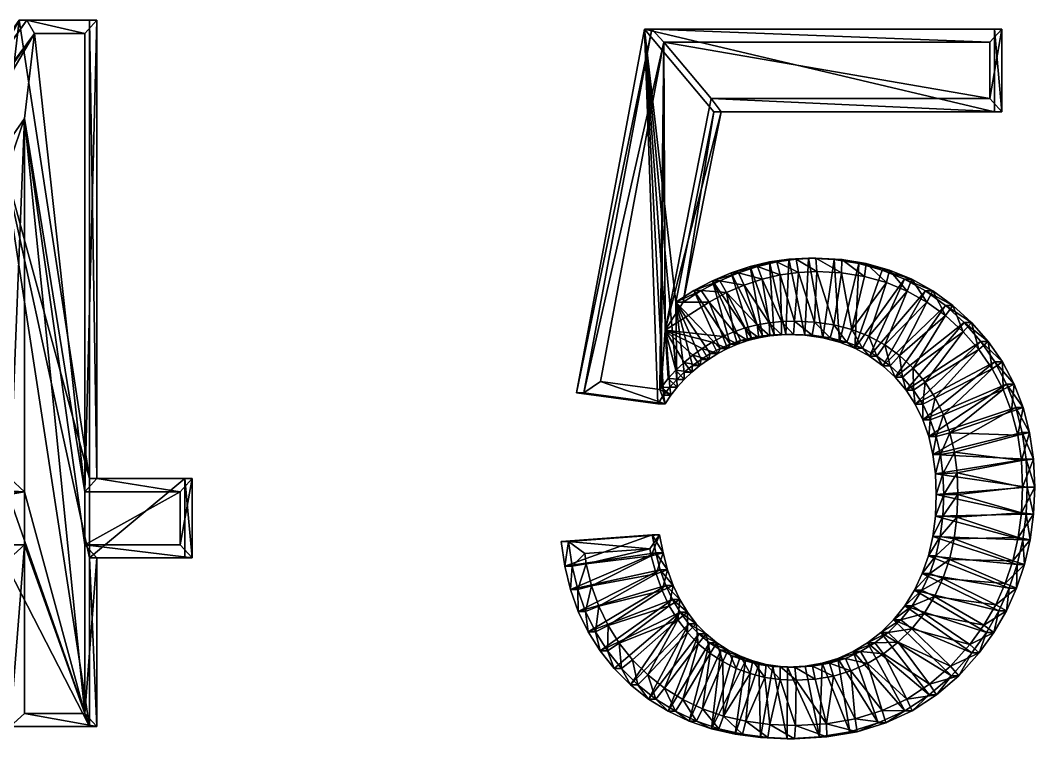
# Model space of a CAD drawing. Header units: metres. Extents: x -136 to 55, y -57 to 41.
# Drawn here: x -76.83 to -56.72, y -57.09 to -42.86 of the extents above; entities that cross this region are included whole.
import ezdxf

# ---------------------------------------------------------------- set-up
doc = ezdxf.new("R2010")
doc.units = ezdxf.units.M
doc.layers.get('0').update_dxf_attribs({"true_color": 0x57e057})

msp = doc.modelspace()

# ---------------------------------------------------------------- meshes
at = {"color": 74, "true_color": 0x58b11a}
mesh = msp.add_polyface(dxfattribs=at)
corners = [(-75.458, -56.854, -0.284), (-75.458, -53.513, -0.284), (-73.567, -53.513, -0.466), (-73.567, -51.941, -0.466), (-75.458, -51.941, -0.284), (-75.458, -42.858, -0.284), (-76.849, -42.858, -0.15), (-83.239, -51.941, 0.466), (-83.239, -53.513, 0.466), (-77.175, -53.513, -0.118), (-77.175, -56.854, -0.118), (-81.555, -51.941, 0.304), (-77.175, -45.639, -0.118), (-77.175, -51.941, -0.118), (-75.311, -56.854, 1.238), (-75.311, -53.513, 1.238), (-73.42, -53.513, 1.056), (-73.42, -51.941, 1.056), (-75.311, -51.941, 1.238), (-75.311, -42.858, 1.238), (-76.702, -42.858, 1.372), (-83.092, -51.941, 1.987), (-83.092, -53.513, 1.987), (-77.028, -53.513, 1.403), (-77.028, -56.854, 1.403), (-81.409, -51.941, 1.825), (-77.028, -45.639, 1.403), (-77.028, -51.941, 1.403), (-75.311, -56.854, 1.238), (-75.311, -53.513, 1.238), (-73.42, -53.513, 1.056), (-73.42, -51.941, 1.056), (-75.311, -51.941, 1.238), (-75.311, -42.858, 1.238), (-76.702, -42.858, 1.372), (-83.092, -51.941, 1.987), (-83.092, -53.513, 1.987), (-77.028, -53.513, 1.403), (-77.028, -56.854, 1.403), (-81.409, -51.941, 1.825), (-77.028, -45.639, 1.403), (-77.028, -51.941, 1.403), (-75.551, -56.592, 1.48), (-75.551, -53.251, 1.48), (-73.66, -53.251, 1.298), (-73.66, -52.203, 1.298), (-75.551, -52.203, 1.48), (-75.551, -43.12, 1.48), (-76.546, -43.12, 1.576), (-82.811, -52.024, 2.179), (-82.811, -53.251, 2.179), (-76.747, -53.251, 1.595), (-76.747, -56.592, 1.595), (-81.888, -52.203, 2.091), (-76.747, -44.806, 1.595), (-76.747, -52.203, 1.595)]
mesh.append_faces([[corners[k] for k in face] for face in [(45, 43, 44), (9, 0, 10), (4, 6, 5)]], dxfattribs={"vtx0": -1, "color": 74})
mesh.append_faces([[corners[k] for k in face] for face in [(8, 13, 9), (7, 11, 8), (6, 11, 7), (3, 1, 4)]], dxfattribs={"vtx0": -1, "vtx1": -1, "color": 74})
mesh.append_faces([[corners[k] for k in face] for face in [(51, 42, 55), (46, 48, 54), (46, 54, 43), (9, 13, 0), (4, 12, 6), (4, 1, 12)]], dxfattribs={"vtx0": -1, "vtx1": -1, "vtx2": -1, "color": 74})
mesh.append_faces([[corners[k] for k in face] for face in [(54, 42, 43), (42, 54, 55), (50, 55, 53), (48, 53, 54), (12, 1, 0), (0, 13, 12), (8, 11, 13), (6, 12, 11)]], dxfattribs={"vtx0": -1, "vtx2": -1, "color": 74})
mesh.append_faces([[corners[k] for k in face] for face in [(0, 1, 14), (1, 2, 15), (2, 3, 16), (3, 4, 17), (4, 5, 18), (5, 6, 19), (6, 7, 20), (7, 8, 21), (8, 9, 22), (9, 10, 23), (10, 0, 24), (11, 12, 25), (12, 13, 26), (13, 11, 27), (14, 15, 28), (15, 16, 29), (16, 17, 30), (17, 18, 31), (18, 19, 32), (19, 20, 33), (20, 21, 34), (21, 22, 35), (22, 23, 36), (23, 24, 37), (24, 14, 38), (25, 26, 39), (26, 27, 40), (27, 25, 41), (28, 29, 42), (29, 30, 43), (30, 31, 44), (31, 32, 45), (32, 33, 46), (33, 34, 47), (34, 35, 48), (35, 36, 49), (36, 37, 50), (37, 38, 51), (38, 28, 52), (39, 40, 53), (40, 41, 54), (41, 39, 55)]], dxfattribs={"vtx1": -1, "color": 74})
mesh.append_faces([[corners[k] for k in face] for face in [(50, 51, 55), (49, 50, 53), (48, 49, 53), (45, 46, 43)]], dxfattribs={"vtx1": -1, "vtx2": -1, "color": 74})
mesh.append_faces([[corners[k] for k in face] for face in [(1, 15, 14), (2, 16, 15), (3, 17, 16), (4, 18, 17), (5, 19, 18), (6, 20, 19), (7, 21, 20), (8, 22, 21), (9, 23, 22), (10, 24, 23), (0, 14, 24), (12, 26, 25), (13, 27, 26), (11, 25, 27), (15, 29, 28), (16, 30, 29), (17, 31, 30), (18, 32, 31), (19, 33, 32), (20, 34, 33), (21, 35, 34), (22, 36, 35), (23, 37, 36), (24, 38, 37), (14, 28, 38), (26, 40, 39), (27, 41, 40), (25, 39, 41), (29, 43, 42), (30, 44, 43), (31, 45, 44), (32, 46, 45), (33, 47, 46), (34, 48, 47), (35, 49, 48), (36, 50, 49), (37, 51, 50), (38, 52, 51), (28, 42, 52), (40, 54, 53), (41, 55, 54), (39, 53, 55), (51, 52, 42), (46, 47, 48), (3, 2, 1)]], dxfattribs={"vtx2": -1, "color": 74})
mesh = msp.add_polyface(dxfattribs=at)
corners = [(-61.598, -47.592, 0.01), (-61.984, -47.645, 0.048), (-61.452, -47.592, 1.532), (-61.838, -47.645, 1.569), (-62.366, -47.734, 0.084), (-62.219, -47.734, 1.606), (-62.742, -47.859, 0.121), (-62.595, -47.859, 1.642), (-63.113, -48.019, 0.156), (-62.967, -48.019, 1.678), (-63.479, -48.215, 0.192), (-63.333, -48.215, 1.713), (-63.84, -48.446, 0.226), (-63.087, -44.67, 0.154), (-63.694, -48.446, 1.748), (-62.941, -44.67, 1.675), (-64.457, -43.032, 0.286), (-64.31, -43.032, 1.807), (-57.377, -43.032, 1.139), (-65.804, -50.238, 0.415), (-65.658, -50.238, 1.937), (-61.452, -47.592, 1.532), (-61.838, -47.645, 1.569), (-62.219, -47.734, 1.606), (-62.595, -47.859, 1.642), (-62.967, -48.019, 1.678), (-63.333, -48.215, 1.713), (-63.694, -48.446, 1.748), (-62.941, -44.67, 1.675), (-64.31, -43.032, 1.807), (-57.377, -43.032, 1.139), (-65.658, -50.238, 1.937), (-61.407, -47.853, 1.747), (-61.77, -47.903, 1.782), (-62.128, -47.987, 1.816), (-62.482, -48.104, 1.85), (-62.833, -48.255, 1.884), (-64.049, -48.997, 2.001), (-63.134, -44.408, 1.913), (-64.073, -43.294, 2.004), (-57.617, -43.294, 1.382), (-65.33, -50.015, 2.125), (-64.154, -50.175, 2.011), (-64.125, -50.132, 2.009), (-57.617, -44.408, 1.382), (-64.196, -50.456, 0.261), (-64.081, -50.287, 0.25), (-63.955, -50.126, 0.237), (-63.818, -49.975, 0.224), (-57.523, -44.67, -0.382), (-61.655, -49.081, 0.016)]
mesh.append_faces([[corners[k] for k in face] for face in [(16, 45, 19)]], dxfattribs={"vtx0": -1, "color": 74})
mesh.append_faces([[corners[k] for k in face] for face in [(13, 16, 49)]], dxfattribs={"vtx0": -1, "vtx1": -1, "color": 74})
mesh.append_faces([[corners[k] for k in face] for face in [(37, 39, 43), (16, 12, 48)]], dxfattribs={"vtx0": -1, "vtx1": -1, "vtx2": -1, "color": 74})
mesh.append_faces([[corners[k] for k in face] for face in [(39, 42, 43), (16, 46, 45), (16, 47, 46), (16, 48, 47), (50, 1, 0), (16, 13, 12)]], dxfattribs={"vtx0": -1, "vtx2": -1, "color": 74})
mesh.append_faces([[corners[k] for k in face] for face in [(0, 1, 2), (1, 4, 3), (4, 6, 5), (6, 8, 7), (8, 10, 9), (12, 13, 14), (16, 19, 17), (2, 3, 21), (3, 5, 22), (5, 7, 23), (7, 9, 24), (9, 11, 25), (14, 15, 27), (17, 20, 29), (21, 22, 32), (22, 23, 33), (23, 24, 34), (24, 25, 35), (27, 28, 37), (29, 31, 39)]], dxfattribs={"vtx1": -1, "color": 74})
mesh.append_faces([[corners[k] for k in face] for face in [(38, 44, 39), (37, 38, 39)]], dxfattribs={"vtx1": -1, "vtx2": -1, "color": 74})
mesh.append_faces([[corners[k] for k in face] for face in [(1, 3, 2), (4, 5, 3), (6, 7, 5), (8, 9, 7), (10, 11, 9), (13, 15, 14), (16, 17, 18), (19, 20, 17), (3, 22, 21), (5, 23, 22), (7, 24, 23), (9, 25, 24), (11, 26, 25), (15, 28, 27), (17, 29, 30), (20, 31, 29), (22, 33, 32), (23, 34, 33), (24, 35, 34), (25, 36, 35), (28, 38, 37), (29, 39, 40), (31, 41, 39), (39, 41, 42)]], dxfattribs={"vtx2": -1, "color": 74})
mesh = msp.add_polyface(dxfattribs=at)
corners = [(-58.89, -48.222, -0.25), (-59.307, -47.989, -0.21), (-58.743, -48.222, 1.271), (-59.16, -47.989, 1.311), (-59.747, -47.807, -0.168), (-59.6, -47.807, 1.354), (-60.21, -47.678, -0.123), (-60.064, -47.678, 1.398), (-60.697, -47.6, -0.076), (-60.55, -47.6, 1.445), (-61.207, -47.574, -0.027), (-61.06, -47.574, 1.494), (-61.598, -47.592, 0.01), (-61.452, -47.592, 1.532), (-63.087, -44.67, 0.154), (-57.523, -44.67, -0.382), (-62.941, -44.67, 1.675), (-57.377, -44.67, 1.139), (-57.523, -43.032, -0.382), (-57.377, -43.032, 1.139), (-64.457, -43.032, 0.286), (-58.743, -48.222, 1.271), (-59.16, -47.989, 1.311), (-59.6, -47.807, 1.354), (-60.064, -47.678, 1.398), (-60.55, -47.6, 1.445), (-61.06, -47.574, 1.494), (-61.452, -47.592, 1.532), (-62.941, -44.67, 1.675), (-57.377, -44.67, 1.139), (-57.377, -43.032, 1.139), (-64.31, -43.032, 1.807), (-59.253, -48.225, 1.539), (-59.664, -48.056, 1.579), (-60.098, -47.934, 1.621), (-60.556, -47.861, 1.665), (-61.04, -47.836, 1.712), (-61.407, -47.853, 1.747), (-63.134, -44.408, 1.913), (-57.617, -44.408, 1.382), (-57.617, -43.294, 1.382), (-64.31, -43.032, 1.807), (-64.073, -43.294, 2.004), (-60.708, -48.893, 1.68), (-61.088, -48.837, 1.716), (-60.596, -49.237, -0.086), (-60.927, -49.15, -0.054), (-61.28, -49.098, -0.02)]
mesh.append_faces([[corners[k] for k in face] for face in [(15, 20, 18)]], dxfattribs={"vtx0": -1, "color": 74})
mesh.append_faces([[corners[k] for k in face] for face in [(43, 35, 36), (44, 36, 37), (45, 8, 6), (46, 10, 8), (47, 12, 10)]], dxfattribs={"vtx0": -1, "vtx2": -1, "color": 74})
mesh.append_faces([[corners[k] for k in face] for face in [(0, 1, 2), (1, 4, 3), (4, 6, 5), (6, 8, 7), (8, 10, 9), (10, 12, 11), (14, 15, 16), (15, 18, 17), (18, 20, 19), (2, 3, 21), (3, 5, 22), (5, 7, 23), (7, 9, 24), (9, 11, 25), (11, 13, 26), (16, 17, 28), (17, 19, 29), (19, 31, 30), (22, 23, 32), (23, 24, 33), (24, 25, 34), (25, 26, 35), (26, 27, 36), (28, 29, 38), (29, 30, 39), (30, 41, 40)]], dxfattribs={"vtx1": -1, "color": 74})
mesh.append_faces([[corners[k] for k in face] for face in [(1, 3, 2), (4, 5, 3), (6, 7, 5), (8, 9, 7), (10, 11, 9), (12, 13, 11), (15, 17, 16), (18, 19, 17), (3, 22, 21), (5, 23, 22), (7, 24, 23), (9, 25, 24), (11, 26, 25), (13, 27, 26), (17, 29, 28), (19, 30, 29), (23, 33, 32), (24, 34, 33), (25, 35, 34), (26, 36, 35), (27, 37, 36), (29, 39, 38), (30, 40, 39), (39, 40, 42)]], dxfattribs={"vtx2": -1, "color": 74})
mesh = msp.add_polyface(dxfattribs=at)
corners = [(-63.479, -48.215, 0.192), (-63.84, -48.446, 0.226), (-63.333, -48.215, 1.713), (-63.694, -48.446, 1.748), (-62.341, -49.151, 0.082), (-62.119, -49.112, 0.061), (-62.194, -49.151, 1.603), (-61.973, -49.112, 1.582), (-61.891, -49.089, 0.039), (-61.744, -49.089, 1.56), (-61.655, -49.081, 0.016), (-61.508, -49.081, 1.537), (-63.333, -48.215, 1.713), (-63.694, -48.446, 1.748), (-62.194, -49.151, 1.603), (-61.973, -49.112, 1.582), (-61.744, -49.089, 1.56), (-61.508, -49.081, 1.537), (-62.967, -48.019, 1.678), (-62.833, -48.255, 1.884), (-63.18, -48.441, 1.918), (-64.049, -48.997, 2.001), (-62.616, -49.276, 1.644), (-62.688, -49.031, 1.87), (-62.906, -49.125, 1.891), (-62.409, -49.206, 1.624), (-62.462, -48.954, 1.848), (-62.228, -48.895, 1.826), (-61.988, -48.852, 1.803), (-61.741, -48.827, 1.779), (-61.485, -48.819, 1.754), (-61.407, -47.853, 1.747), (-61.77, -47.903, 1.782), (-62.128, -47.987, 1.816), (-62.482, -48.104, 1.85), (-63.116, -49.236, 1.912), (-61.984, -47.645, 0.048), (-62.366, -47.734, 0.084), (-62.742, -47.859, 0.121), (-63.113, -48.019, 0.156), (-62.555, -49.206, 0.103), (-62.762, -49.276, 0.123), (-62.962, -49.362, 0.142), (-63.154, -49.463, 0.16)]
mesh.append_faces([[corners[k] for k in face] for face in [(8, 36, 10), (5, 37, 8), (4, 38, 5), (40, 39, 4), (41, 39, 40), (42, 0, 41), (43, 1, 42)]], dxfattribs={"vtx0": -1, "vtx1": -1, "color": 74})
mesh.append_faces([[corners[k] for k in face] for face in [(30, 31, 32), (29, 32, 33), (28, 33, 34), (27, 34, 19), (23, 19, 20), (24, 20, 21), (8, 37, 36), (5, 38, 37), (4, 39, 38), (41, 0, 39), (42, 1, 0)]], dxfattribs={"vtx0": -1, "vtx2": -1, "color": 74})
mesh.append_faces([[corners[k] for k in face] for face in [(0, 1, 2), (4, 5, 6), (5, 8, 7), (8, 10, 9), (2, 3, 12), (6, 7, 14), (7, 9, 15), (9, 11, 16), (18, 12, 19), (12, 13, 20), (25, 14, 26), (14, 15, 27), (15, 16, 28), (16, 17, 29)]], dxfattribs={"vtx1": -1, "color": 74})
mesh.append_faces([[corners[k] for k in face] for face in [(29, 30, 32), (28, 29, 33), (27, 28, 34), (26, 27, 19), (23, 26, 19), (24, 23, 20), (35, 24, 21)]], dxfattribs={"vtx1": -1, "vtx2": -1, "color": 74})
mesh.append_faces([[corners[k] for k in face] for face in [(1, 3, 2), (5, 7, 6), (8, 9, 7), (10, 11, 9), (3, 13, 12), (7, 15, 14), (9, 16, 15), (11, 17, 16), (12, 20, 19), (13, 21, 20), (22, 23, 24), (25, 26, 23), (14, 27, 26), (15, 28, 27), (16, 29, 28), (17, 30, 29)]], dxfattribs={"vtx2": -1, "color": 74})
mesh = msp.add_polyface(dxfattribs=at)
corners = [(-57.793, -49.222, -0.356), (-58.126, -48.844, -0.324), (-57.647, -49.222, 1.165), (-57.98, -48.844, 1.198), (-58.496, -48.507, -0.288), (-58.35, -48.507, 1.233), (-58.89, -48.222, -0.25), (-58.743, -48.222, 1.271), (-61.655, -49.081, 0.016), (-61.28, -49.098, -0.02), (-61.508, -49.081, 1.537), (-61.134, -49.098, 1.501), (-60.927, -49.15, -0.054), (-60.781, -49.15, 1.467), (-57.647, -49.222, 1.165), (-57.98, -48.844, 1.198), (-58.35, -48.507, 1.233), (-58.743, -48.222, 1.271), (-61.508, -49.081, 1.537), (-61.134, -49.098, 1.501), (-60.781, -49.15, 1.467), (-57.831, -49.384, 1.403), (-58.145, -49.029, 1.433), (-58.493, -48.711, 1.466), (-58.863, -48.444, 1.502), (-59.16, -47.989, 1.311), (-59.253, -48.225, 1.539), (-61.485, -48.819, 1.754), (-61.088, -48.837, 1.716), (-60.708, -48.893, 1.68), (-60.45, -49.237, 1.435), (-60.348, -48.987, 1.645), (-59.402, -49.502, 1.554), (-59.694, -49.292, 1.582), (-60.01, -49.12, 1.612), (-59.664, -48.056, 1.579), (-60.098, -47.934, 1.621), (-60.556, -47.861, 1.665), (-61.04, -47.836, 1.712), (-61.407, -47.853, 1.747), (-59.49, -49.931, -0.193), (-59.734, -49.706, -0.169), (-60, -49.515, -0.143), (-59.307, -47.989, -0.21), (-60.287, -49.358, -0.116), (-59.747, -47.807, -0.168), (-60.21, -47.678, -0.123), (-60.596, -49.237, -0.086), (-60.697, -47.6, -0.076), (-61.207, -47.574, -0.027), (-61.598, -47.592, 0.01)]
mesh.append_faces([[corners[k] for k in face] for face in [(42, 6, 41), (44, 43, 42), (47, 46, 44), (12, 48, 47), (9, 49, 12), (8, 50, 9)]], dxfattribs={"vtx0": -1, "vtx1": -1, "color": 74})
mesh.append_faces([[corners[k] for k in face] for face in [(32, 23, 24), (33, 24, 26), (34, 26, 35), (31, 35, 36), (31, 36, 37), (40, 4, 1), (41, 6, 4), (42, 43, 6), (44, 45, 43), (44, 46, 45)]], dxfattribs={"vtx0": -1, "vtx2": -1, "color": 74})
mesh.append_faces([[corners[k] for k in face] for face in [(0, 1, 2), (1, 4, 3), (4, 6, 5), (8, 9, 10), (9, 12, 11), (2, 3, 14), (3, 5, 15), (5, 7, 16), (10, 11, 18), (11, 13, 19), (14, 15, 21), (15, 16, 22), (16, 17, 23), (17, 25, 24), (18, 19, 27), (19, 20, 28), (20, 30, 29)]], dxfattribs={"vtx1": -1, "color": 74})
mesh.append_faces([[corners[k] for k in face] for face in [(33, 32, 24), (34, 33, 26), (31, 34, 35), (29, 31, 37), (28, 29, 38), (27, 28, 39)]], dxfattribs={"vtx1": -1, "vtx2": -1, "color": 74})
mesh.append_faces([[corners[k] for k in face] for face in [(1, 3, 2), (4, 5, 3), (6, 7, 5), (9, 11, 10), (12, 13, 11), (3, 15, 14), (5, 16, 15), (7, 17, 16), (11, 19, 18), (13, 20, 19), (15, 22, 21), (16, 23, 22), (17, 24, 23), (25, 26, 24), (19, 28, 27), (20, 29, 28), (30, 31, 29)]], dxfattribs={"vtx2": -1, "color": 74})
mesh = msp.add_polyface(dxfattribs=at)
corners = [(-65.804, -50.238, 0.415), (-64.196, -50.456, 0.261), (-65.658, -50.238, 1.937), (-64.049, -50.456, 1.782), (-64.081, -50.287, 0.25), (-63.935, -50.287, 1.771), (-63.955, -50.126, 0.237), (-63.809, -50.126, 1.759), (-63.818, -49.975, 0.224), (-63.672, -49.975, 1.746), (-63.669, -49.833, 0.21), (-63.523, -49.833, 1.731), (-63.509, -49.701, 0.194), (-63.363, -49.701, 1.716), (-63.337, -49.577, 0.178), (-63.191, -49.577, 1.699), (-63.154, -49.463, 0.16), (-65.658, -50.238, 1.937), (-64.049, -50.456, 1.782), (-63.935, -50.287, 1.771), (-63.809, -50.126, 1.759), (-63.672, -49.975, 1.746), (-63.523, -49.833, 1.731), (-63.363, -49.701, 1.716), (-63.191, -49.577, 1.699), (-65.33, -50.015, 2.125), (-64.154, -50.175, 2.011), (-64.125, -50.132, 2.009), (-63.987, -49.957, 1.995), (-63.837, -49.791, 1.981), (-63.675, -49.637, 1.965), (-63.5, -49.493, 1.949), (-63.315, -49.359, 1.931), (-63.008, -49.463, 1.682), (-63.116, -49.236, 1.912), (-64.049, -48.997, 2.001), (-63.84, -48.446, 0.226)]
mesh.append_faces([[corners[k] for k in face] for face in [(28, 35, 27), (14, 36, 16), (12, 36, 14), (10, 36, 12), (8, 36, 10)]], dxfattribs={"vtx0": -1, "vtx1": -1, "color": 74})
mesh.append_faces([[corners[k] for k in face] for face in [(0, 1, 2), (1, 4, 3), (4, 6, 5), (6, 8, 7), (8, 10, 9), (10, 12, 11), (12, 14, 13), (14, 16, 15), (2, 3, 17), (3, 5, 18), (5, 7, 19), (7, 9, 20), (9, 11, 21), (11, 13, 22), (13, 15, 23), (17, 18, 25), (18, 19, 26), (19, 20, 27), (20, 21, 28), (21, 22, 29), (22, 23, 30), (23, 24, 31), (24, 33, 32)]], dxfattribs={"vtx1": -1, "color": 74})
mesh.append_faces([[corners[k] for k in face] for face in [(32, 34, 35), (31, 32, 35), (30, 31, 35), (29, 30, 35), (28, 29, 35)]], dxfattribs={"vtx1": -1, "vtx2": -1, "color": 74})
mesh.append_faces([[corners[k] for k in face] for face in [(1, 3, 2), (4, 5, 3), (6, 7, 5), (8, 9, 7), (10, 11, 9), (12, 13, 11), (14, 15, 13), (3, 18, 17), (5, 19, 18), (7, 20, 19), (9, 21, 20), (11, 22, 21), (13, 23, 22), (15, 24, 23), (18, 26, 25), (19, 27, 26), (20, 28, 27), (21, 29, 28), (22, 30, 29), (23, 31, 30), (24, 32, 31), (33, 34, 32)]], dxfattribs={"vtx2": -1, "color": 74})
mesh = msp.add_polyface(dxfattribs=at)
corners = [(-63.154, -49.463, 0.16), (-63.008, -49.463, 1.682), (-63.191, -49.577, 1.699), (-62.962, -49.362, 0.142), (-62.815, -49.362, 1.663), (-62.762, -49.276, 0.123), (-62.616, -49.276, 1.644), (-62.555, -49.206, 0.103), (-62.409, -49.206, 1.624), (-62.341, -49.151, 0.082), (-62.194, -49.151, 1.603), (-60.927, -49.15, -0.054), (-60.596, -49.237, -0.086), (-60.781, -49.15, 1.467), (-60.45, -49.237, 1.435), (-60.287, -49.358, -0.116), (-60.141, -49.358, 1.406), (-60, -49.515, -0.143), (-59.853, -49.515, 1.378), (-59.734, -49.706, -0.169), (-59.588, -49.706, 1.352), (-59.49, -49.931, -0.193), (-59.344, -49.931, 1.329), (-59.274, -50.187, -0.213), (-59.128, -50.187, 1.308), (-63.191, -49.577, 1.699), (-63.008, -49.463, 1.682), (-62.815, -49.362, 1.663), (-62.616, -49.276, 1.644), (-62.409, -49.206, 1.624), (-62.194, -49.151, 1.603), (-60.781, -49.15, 1.467), (-60.45, -49.237, 1.435), (-60.141, -49.358, 1.406), (-59.853, -49.515, 1.378), (-59.588, -49.706, 1.352), (-59.344, -49.931, 1.329), (-63.116, -49.236, 1.912), (-62.906, -49.125, 1.891), (-62.688, -49.031, 1.87), (-60.348, -48.987, 1.645), (-60.01, -49.12, 1.612), (-59.694, -49.292, 1.582), (-59.402, -49.502, 1.554), (-59.135, -49.749, 1.528), (-59.128, -50.187, 1.308), (-58.496, -48.507, -0.288)]
mesh.append_faces([[corners[k] for k in face] for face in [(19, 46, 21)]], dxfattribs={"vtx0": -1, "vtx1": -1, "color": 74})
mesh.append_faces([[corners[k] for k in face] for face in [(0, 3, 1), (3, 5, 4), (5, 7, 6), (7, 9, 8), (11, 12, 13), (12, 15, 14), (15, 17, 16), (17, 19, 18), (19, 21, 20), (21, 23, 22), (2, 1, 25), (1, 4, 26), (4, 6, 27), (6, 8, 28), (8, 10, 29), (13, 14, 31), (14, 16, 32), (16, 18, 33), (18, 20, 34), (20, 22, 35), (22, 24, 36), (26, 27, 37), (27, 28, 38), (28, 29, 39), (32, 33, 40), (33, 34, 41), (34, 35, 42), (35, 36, 43), (36, 45, 44)]], dxfattribs={"vtx1": -1, "color": 74})
mesh.append_faces([[corners[k] for k in face] for face in [(0, 1, 2), (3, 4, 1), (5, 6, 4), (7, 8, 6), (9, 10, 8), (12, 14, 13), (15, 16, 14), (17, 18, 16), (19, 20, 18), (21, 22, 20), (23, 24, 22), (1, 26, 25), (4, 27, 26), (6, 28, 27), (8, 29, 28), (10, 30, 29), (14, 32, 31), (16, 33, 32), (18, 34, 33), (20, 35, 34), (22, 36, 35), (27, 38, 37), (33, 41, 40), (34, 42, 41), (35, 43, 42), (36, 44, 43)]], dxfattribs={"vtx2": -1, "color": 74})
mesh = msp.add_polyface(dxfattribs=at)
corners = [(-56.974, -51.029, -0.435), (-57.102, -50.533, -0.423), (-56.827, -51.029, 1.087), (-56.955, -50.533, 1.099), (-57.281, -50.066, -0.405), (-57.135, -50.066, 1.116), (-57.512, -49.629, -0.383), (-57.365, -49.629, 1.138), (-57.793, -49.222, -0.356), (-57.647, -49.222, 1.165), (-59.274, -50.187, -0.213), (-59.091, -50.468, -0.231), (-59.128, -50.187, 1.308), (-58.945, -50.468, 1.29), (-58.941, -50.774, -0.245), (-58.795, -50.774, 1.276), (-56.827, -51.029, 1.087), (-56.955, -50.533, 1.099), (-57.135, -50.066, 1.116), (-57.365, -49.629, 1.138), (-57.647, -49.222, 1.165), (-59.128, -50.187, 1.308), (-59.344, -49.931, 1.329), (-58.945, -50.468, 1.29), (-58.795, -50.774, 1.276), (-57.183, -50.613, 1.34), (-57.062, -51.081, 1.329), (-57.351, -50.175, 1.356), (-57.567, -49.766, 1.377), (-57.831, -49.384, 1.403), (-58.897, -50.03, 1.505), (-59.135, -49.749, 1.528), (-58.697, -50.338, 1.486), (-58.533, -50.673, 1.47), (-58.678, -51.106, 1.265), (-58.407, -51.033, 1.458), (-58.145, -49.029, 1.433), (-58.493, -48.711, 1.466), (-59.402, -49.502, 1.554), (-58.825, -51.106, -0.257), (-58.126, -48.844, -0.324), (-59.49, -49.931, -0.193)]
mesh.append_faces([[corners[k] for k in face] for face in [(14, 4, 39), (11, 6, 14), (10, 8, 11), (41, 40, 10)]], dxfattribs={"vtx0": -1, "vtx1": -1, "color": 74})
mesh.append_faces([[corners[k] for k in face] for face in [(35, 25, 27), (33, 27, 28), (32, 28, 29), (30, 29, 36), (31, 36, 37), (39, 4, 1), (14, 6, 4), (11, 8, 6), (10, 40, 8)]], dxfattribs={"vtx0": -1, "vtx2": -1, "color": 74})
mesh.append_faces([[corners[k] for k in face] for face in [(0, 1, 2), (1, 4, 3), (4, 6, 5), (6, 8, 7), (10, 11, 12), (11, 14, 13), (2, 3, 16), (3, 5, 17), (5, 7, 18), (7, 9, 19), (12, 13, 21), (13, 15, 23), (17, 18, 25), (18, 19, 27), (19, 20, 28), (21, 23, 30), (23, 24, 32), (24, 34, 33)]], dxfattribs={"vtx1": -1, "color": 74})
mesh.append_faces([[corners[k] for k in face] for face in [(33, 35, 27), (32, 33, 28), (30, 32, 29), (31, 30, 36), (38, 31, 37)]], dxfattribs={"vtx1": -1, "vtx2": -1, "color": 74})
mesh.append_faces([[corners[k] for k in face] for face in [(1, 3, 2), (4, 5, 3), (6, 7, 5), (8, 9, 7), (11, 13, 12), (14, 15, 13), (3, 17, 16), (5, 18, 17), (7, 19, 18), (9, 20, 19), (12, 21, 22), (13, 23, 21), (15, 24, 23), (17, 25, 26), (18, 27, 25), (19, 28, 27), (20, 29, 28), (21, 30, 31), (23, 32, 30), (24, 33, 32)]], dxfattribs={"vtx2": -1, "color": 74})
mesh = msp.add_polyface(dxfattribs=at)
corners = [(-56.871, -52.11, -0.445), (-56.725, -52.11, 1.077), (-56.747, -52.642, 1.079), (-56.897, -51.554, -0.442), (-56.75, -51.554, 1.079), (-56.974, -51.029, -0.435), (-56.827, -51.029, 1.087), (-58.941, -50.774, -0.245), (-58.825, -51.106, -0.257), (-58.795, -50.774, 1.276), (-58.678, -51.106, 1.265), (-58.742, -51.463, -0.265), (-58.595, -51.463, 1.257), (-58.692, -51.846, -0.269), (-58.545, -51.846, 1.252), (-58.675, -52.254, -0.271), (-58.529, -52.254, 1.25), (-58.692, -52.684, -0.269), (-56.725, -52.11, 1.077), (-56.747, -52.642, 1.079), (-56.75, -51.554, 1.079), (-56.827, -51.029, 1.087), (-58.795, -50.774, 1.276), (-58.678, -51.106, 1.265), (-58.595, -51.463, 1.257), (-58.545, -51.846, 1.252), (-58.529, -52.254, 1.25), (-58.546, -52.684, 1.252), (-56.965, -52.11, 1.319), (-56.986, -52.619, 1.321), (-56.989, -51.58, 1.322), (-57.062, -51.081, 1.329), (-56.955, -50.533, 1.099), (-58.407, -51.033, 1.458), (-58.533, -50.673, 1.47), (-58.317, -51.416, 1.449), (-58.264, -51.823, 1.444), (-58.247, -52.254, 1.443), (-58.546, -52.684, 1.252), (-57.183, -50.613, 1.34), (-56.894, -52.642, -0.443), (-57.102, -50.533, -0.423)]
mesh.append_faces([[corners[k] for k in face] for face in [(13, 0, 15), (11, 3, 13), (8, 41, 11)]], dxfattribs={"vtx0": -1, "vtx1": -1, "color": 74})
mesh.append_faces([[corners[k] for k in face] for face in [(37, 29, 28), (36, 28, 30), (35, 30, 31), (33, 31, 39), (15, 0, 40), (13, 3, 0), (11, 5, 3), (11, 41, 5)]], dxfattribs={"vtx0": -1, "vtx2": -1, "color": 74})
mesh.append_faces([[corners[k] for k in face] for face in [(0, 3, 1), (3, 5, 4), (7, 8, 9), (8, 11, 10), (11, 13, 12), (13, 15, 14), (15, 17, 16), (1, 4, 18), (4, 6, 20), (9, 10, 22), (10, 12, 23), (12, 14, 24), (14, 16, 25), (16, 27, 26), (18, 20, 28), (20, 21, 30), (21, 32, 31), (23, 24, 33), (24, 25, 35), (25, 26, 36), (26, 38, 37)]], dxfattribs={"vtx1": -1, "color": 74})
mesh.append_faces([[corners[k] for k in face] for face in [(36, 37, 28), (35, 36, 30), (33, 35, 31)]], dxfattribs={"vtx1": -1, "vtx2": -1, "color": 74})
mesh.append_faces([[corners[k] for k in face] for face in [(0, 1, 2), (3, 4, 1), (5, 6, 4), (8, 10, 9), (11, 12, 10), (13, 14, 12), (15, 16, 14), (1, 18, 19), (4, 20, 18), (6, 21, 20), (10, 23, 22), (12, 24, 23), (14, 25, 24), (16, 26, 25), (18, 28, 29), (20, 30, 28), (21, 31, 30), (23, 33, 34), (24, 35, 33), (25, 36, 35), (26, 37, 36)]], dxfattribs={"vtx2": -1, "color": 74})
mesh = msp.add_polyface(dxfattribs=at)
corners = [(-57.074, -53.644, -0.425), (-56.927, -53.644, 1.096), (-57.085, -54.113, 1.111), (-56.961, -53.154, -0.436), (-56.815, -53.154, 1.085), (-56.894, -52.642, -0.443), (-56.747, -52.642, 1.079), (-56.871, -52.11, -0.445), (-58.692, -52.684, -0.269), (-58.546, -52.684, 1.252), (-58.529, -52.254, 1.25), (-58.744, -53.088, -0.264), (-58.598, -53.088, 1.257), (-58.831, -53.468, -0.256), (-58.684, -53.468, 1.265), (-58.952, -53.823, -0.244), (-58.805, -53.823, 1.277), (-59.108, -54.153, -0.229), (-56.927, -53.644, 1.096), (-57.085, -54.113, 1.111), (-56.815, -53.154, 1.085), (-56.747, -52.642, 1.079), (-56.725, -52.11, 1.077), (-58.546, -52.684, 1.252), (-58.529, -52.254, 1.25), (-58.598, -53.088, 1.257), (-58.684, -53.468, 1.265), (-58.805, -53.823, 1.277), (-58.961, -54.153, 1.292), (-57.307, -54.017, 1.352), (-57.158, -53.572, 1.338), (-57.051, -53.107, 1.327), (-56.986, -52.619, 1.321), (-56.725, -52.11, 1.077), (-58.265, -52.706, 1.444), (-58.247, -52.254, 1.443), (-58.32, -53.135, 1.45), (-58.412, -53.54, 1.459), (-58.543, -53.922, 1.471), (-57.231, -54.113, -0.41), (-58.675, -52.254, -0.271)]
mesh.append_faces([[corners[k] for k in face] for face in [(13, 39, 15), (11, 0, 13), (8, 3, 11), (40, 5, 8)]], dxfattribs={"vtx0": -1, "vtx1": -1, "color": 74})
mesh.append_faces([[corners[k] for k in face] for face in [(37, 29, 30), (36, 30, 31), (34, 31, 32), (13, 0, 39), (11, 3, 0), (8, 5, 3)]], dxfattribs={"vtx0": -1, "vtx2": -1, "color": 74})
mesh.append_faces([[corners[k] for k in face] for face in [(0, 3, 1), (3, 5, 4), (5, 7, 6), (8, 11, 9), (11, 13, 12), (13, 15, 14), (15, 17, 16), (1, 4, 18), (4, 6, 20), (6, 22, 21), (9, 12, 23), (12, 14, 25), (14, 16, 26), (16, 28, 27), (19, 18, 29), (18, 20, 30), (20, 21, 31), (21, 33, 32), (23, 25, 34), (25, 26, 36), (26, 27, 37)]], dxfattribs={"vtx1": -1, "color": 74})
mesh.append_faces([[corners[k] for k in face] for face in [(37, 38, 29), (36, 37, 30), (34, 36, 31), (35, 34, 32)]], dxfattribs={"vtx1": -1, "vtx2": -1, "color": 74})
mesh.append_faces([[corners[k] for k in face] for face in [(0, 1, 2), (3, 4, 1), (5, 6, 4), (8, 9, 10), (11, 12, 9), (13, 14, 12), (15, 16, 14), (1, 18, 19), (4, 20, 18), (6, 21, 20), (9, 23, 24), (12, 25, 23), (14, 26, 25), (16, 27, 26), (18, 30, 29), (20, 31, 30), (21, 32, 31), (23, 34, 35), (25, 36, 34), (26, 37, 36), (27, 38, 37)]], dxfattribs={"vtx2": -1, "color": 74})
mesh = msp.add_polyface(dxfattribs=at)
corners = [(-66.039, -53.677, 0.438), (-65.926, -54.139, 0.427), (-65.892, -53.677, 1.959), (-65.78, -54.139, 1.949), (-65.772, -54.573, 0.412), (-63.906, -54.335, 0.233), (-64.037, -54.055, 0.245), (-63.759, -54.335, 1.754), (-63.891, -54.055, 1.767), (-64.148, -53.748, 0.256), (-64.001, -53.748, 1.777), (-64.237, -53.414, 0.264), (-64.09, -53.414, 1.786), (-64.304, -53.055, 0.271), (-64.158, -53.055, 1.792), (-66.108, -53.186, 0.445), (-65.962, -53.186, 1.966), (-65.892, -53.677, 1.959), (-65.78, -54.139, 1.949), (-65.626, -54.573, 1.934), (-63.891, -54.055, 1.767), (-64.001, -53.748, 1.777), (-64.09, -53.414, 1.786), (-64.158, -53.055, 1.792), (-65.962, -53.186, 1.966), (-65.615, -53.627, 2.152), (-65.509, -54.064, 2.142), (-65.626, -54.573, 1.934), (-65.364, -54.471, 2.128), (-63.759, -54.335, 1.754), (-63.968, -54.459, 1.994), (-64.111, -54.155, 2.007), (-64.229, -53.826, 2.019), (-64.324, -53.473, 2.028), (-64.35, -53.333, 2.03), (-65.643, -53.427, 2.155)]
mesh.append_faces([[corners[k] for k in face] for face in [(13, 0, 15)]], dxfattribs={"vtx0": -1, "color": 74})
mesh.append_faces([[corners[k] for k in face] for face in [(11, 0, 13), (9, 1, 11), (6, 4, 9)]], dxfattribs={"vtx0": -1, "vtx1": -1, "color": 74})
mesh.append_faces([[corners[k] for k in face] for face in [(33, 25, 26), (32, 26, 28), (11, 1, 0), (9, 4, 1)]], dxfattribs={"vtx0": -1, "vtx2": -1, "color": 74})
mesh.append_faces([[corners[k] for k in face] for face in [(0, 1, 2), (1, 4, 3), (5, 6, 7), (6, 9, 8), (9, 11, 10), (11, 13, 12), (13, 15, 14), (15, 0, 16), (2, 3, 17), (3, 19, 18), (8, 10, 20), (10, 12, 21), (12, 14, 22), (14, 16, 23), (16, 2, 24), (17, 18, 25), (18, 27, 26), (29, 20, 30), (20, 21, 31), (21, 22, 32), (22, 23, 33), (23, 24, 34), (24, 17, 35)]], dxfattribs={"vtx1": -1, "color": 74})
mesh.append_faces([[corners[k] for k in face] for face in [(33, 34, 25), (32, 33, 26), (31, 32, 28)]], dxfattribs={"vtx1": -1, "vtx2": -1, "color": 74})
mesh.append_faces([[corners[k] for k in face] for face in [(1, 3, 2), (6, 8, 7), (9, 10, 8), (11, 12, 10), (13, 14, 12), (15, 16, 14), (0, 2, 16), (3, 18, 17), (10, 21, 20), (12, 22, 21), (14, 23, 22), (16, 24, 23), (2, 17, 24), (18, 26, 25), (27, 28, 26), (20, 31, 30), (21, 32, 31), (22, 33, 32), (23, 34, 33), (24, 35, 34), (17, 25, 35), (34, 35, 25)]], dxfattribs={"vtx2": -1, "color": 74})
mesh = msp.add_polyface(dxfattribs=at)
corners = [(-58.819, -56.227, -0.257), (-58.673, -56.227, 1.264), (-59.155, -56.539, 1.311), (-58.376, -55.846, -0.3), (-58.23, -55.846, 1.222), (-57.974, -55.395, -0.339), (-57.827, -55.395, 1.183), (-57.681, -54.988, -0.367), (-57.535, -54.988, 1.155), (-57.434, -54.561, -0.391), (-57.287, -54.561, 1.131), (-57.231, -54.113, -0.41), (-57.085, -54.113, 1.111), (-57.074, -53.644, -0.425), (-59.108, -54.153, -0.229), (-58.961, -54.153, 1.292), (-58.805, -53.823, 1.277), (-58.673, -56.227, 1.264), (-59.155, -56.539, 1.311), (-58.23, -55.846, 1.222), (-57.827, -55.395, 1.183), (-57.535, -54.988, 1.155), (-57.287, -54.561, 1.131), (-57.085, -54.113, 1.111), (-56.927, -53.644, 1.096), (-58.961, -54.153, 1.292), (-58.805, -53.823, 1.277), (-58.808, -56.016, 1.497), (-59.26, -56.309, 1.54), (-58.392, -55.658, 1.457), (-58.009, -55.23, 1.42), (-57.733, -54.845, 1.393), (-57.498, -54.441, 1.371), (-57.307, -54.017, 1.352), (-58.543, -53.922, 1.471), (-58.711, -54.279, 1.487), (-59.151, -54.458, 1.31), (-58.918, -54.611, 1.507), (-59.433, -55.184, 1.557), (-59.162, -54.915, 1.531), (-59.523, -54.738, -0.189), (-59.298, -54.458, -0.211), (-58.952, -53.823, -0.244)]
mesh.append_faces([[corners[k] for k in face] for face in [(41, 5, 40), (14, 7, 41), (42, 9, 14)]], dxfattribs={"vtx0": -1, "vtx1": -1, "color": 74})
mesh.append_faces([[corners[k] for k in face] for face in [(38, 27, 29), (39, 29, 30), (37, 30, 31), (35, 31, 32), (34, 32, 33), (40, 5, 3), (41, 7, 5), (14, 9, 7), (42, 11, 9)]], dxfattribs={"vtx0": -1, "vtx2": -1, "color": 74})
mesh.append_faces([[corners[k] for k in face] for face in [(0, 3, 1), (3, 5, 4), (5, 7, 6), (7, 9, 8), (9, 11, 10), (11, 13, 12), (1, 4, 17), (4, 6, 19), (6, 8, 20), (8, 10, 21), (10, 12, 22), (12, 24, 23), (17, 19, 27), (19, 20, 29), (20, 21, 30), (21, 22, 31), (22, 23, 32), (26, 25, 34), (25, 36, 35)]], dxfattribs={"vtx1": -1, "color": 74})
mesh.append_faces([[corners[k] for k in face] for face in [(37, 39, 30), (35, 37, 31), (34, 35, 32)]], dxfattribs={"vtx1": -1, "vtx2": -1, "color": 74})
mesh.append_faces([[corners[k] for k in face] for face in [(0, 1, 2), (3, 4, 1), (5, 6, 4), (7, 8, 6), (9, 10, 8), (11, 12, 10), (14, 15, 16), (1, 17, 18), (4, 19, 17), (6, 20, 19), (8, 21, 20), (10, 22, 21), (12, 23, 22), (15, 25, 26), (17, 27, 28), (19, 29, 27), (20, 30, 29), (21, 31, 30), (22, 32, 31), (23, 33, 32), (25, 35, 34), (36, 37, 35)]], dxfattribs={"vtx2": -1, "color": 74})
mesh = msp.add_polyface(dxfattribs=at)
corners = [(-65.772, -54.573, 0.412), (-65.626, -54.573, 1.934), (-65.78, -54.139, 1.949), (-65.576, -54.978, 0.393), (-65.43, -54.978, 1.915), (-65.338, -55.355, 0.371), (-65.191, -55.355, 1.892), (-65.058, -55.704, 0.344), (-64.911, -55.704, 1.865), (-64.735, -56.024, 0.312), (-64.589, -56.024, 1.834), (-64.377, -56.308, 0.278), (-64.231, -56.308, 1.799), (-63.991, -56.548, 0.241), (-63.845, -56.548, 1.762), (-65.626, -54.573, 1.934), (-65.78, -54.139, 1.949), (-65.43, -54.978, 1.915), (-65.191, -55.355, 1.892), (-64.911, -55.704, 1.865), (-64.589, -56.024, 1.834), (-64.231, -56.308, 1.799), (-63.845, -56.548, 1.762), (-65.364, -54.471, 2.128), (-65.181, -54.851, 2.11), (-64.958, -55.202, 2.089), (-64.696, -55.528, 2.064), (-64.395, -55.827, 2.035), (-64.06, -56.093, 2.002), (-63.699, -56.318, 1.968), (-64.111, -54.155, 2.007), (-63.968, -54.459, 1.994), (-63.801, -54.737, 1.977), (-63.608, -54.989, 1.959), (-64.037, -54.055, 0.245), (-63.906, -54.335, 0.233), (-63.753, -54.589, 0.218), (-63.578, -54.816, 0.201), (-63.383, -55.018, 0.182)]
mesh.append_faces([[corners[k] for k in face] for face in [(35, 3, 34), (36, 5, 35), (37, 9, 36)]], dxfattribs={"vtx0": -1, "vtx1": -1, "color": 74})
mesh.append_faces([[corners[k] for k in face] for face in [(30, 23, 24), (31, 24, 25), (32, 25, 26), (32, 26, 27), (33, 27, 28), (34, 3, 0), (35, 5, 3), (36, 7, 5), (36, 9, 7), (37, 11, 9), (38, 13, 11)]], dxfattribs={"vtx0": -1, "vtx2": -1, "color": 74})
mesh.append_faces([[corners[k] for k in face] for face in [(0, 3, 1), (3, 5, 4), (5, 7, 6), (7, 9, 8), (9, 11, 10), (11, 13, 12), (1, 4, 15), (4, 6, 17), (6, 8, 18), (8, 10, 19), (10, 12, 20), (12, 14, 21), (15, 17, 23), (17, 18, 24), (18, 19, 25), (19, 20, 26), (20, 21, 27), (21, 22, 28)]], dxfattribs={"vtx1": -1, "color": 74})
mesh.append_faces([[corners[k] for k in face] for face in [(31, 30, 24), (32, 31, 25), (33, 32, 27)]], dxfattribs={"vtx1": -1, "vtx2": -1, "color": 74})
mesh.append_faces([[corners[k] for k in face] for face in [(0, 1, 2), (3, 4, 1), (5, 6, 4), (7, 8, 6), (9, 10, 8), (11, 12, 10), (13, 14, 12), (1, 15, 16), (4, 17, 15), (6, 18, 17), (8, 19, 18), (10, 20, 19), (12, 21, 20), (14, 22, 21), (17, 24, 23), (18, 25, 24), (19, 26, 25), (20, 27, 26), (21, 28, 27), (22, 29, 28)]], dxfattribs={"vtx2": -1, "color": 74})
mesh = msp.add_polyface(dxfattribs=at)
corners = [(-61.913, -55.662, 0.041), (-62.19, -55.621, 0.067), (-61.767, -55.662, 1.562), (-62.044, -55.621, 1.589), (-62.455, -55.554, 0.093), (-62.308, -55.554, 1.614), (-62.706, -55.46, 0.117), (-62.559, -55.46, 1.639), (-62.944, -55.34, 0.14), (-62.798, -55.34, 1.661), (-63.17, -55.192, 0.162), (-63.024, -55.192, 1.683), (-63.383, -55.018, 0.182), (-63.236, -55.018, 1.704), (-63.578, -54.816, 0.201), (-63.432, -54.816, 1.723), (-63.753, -54.589, 0.218), (-63.606, -54.589, 1.739), (-63.906, -54.335, 0.233), (-63.759, -54.335, 1.754), (-61.767, -55.662, 1.562), (-62.044, -55.621, 1.589), (-62.308, -55.554, 1.614), (-62.559, -55.46, 1.639), (-62.798, -55.34, 1.661), (-63.024, -55.192, 1.683), (-63.236, -55.018, 1.704), (-63.432, -54.816, 1.723), (-63.606, -54.589, 1.739), (-63.759, -54.335, 1.754), (-63.891, -54.055, 1.767), (-63.891, -54.055, 1.767), (-62.365, -55.805, 1.839), (-62.643, -55.701, 1.866), (-62.907, -55.567, 1.891), (-63.157, -55.404, 1.915), (-63.392, -55.211, 1.938), (-63.608, -54.989, 1.959), (-63.801, -54.737, 1.977), (-63.968, -54.459, 1.994), (-64.06, -56.093, 2.002), (-63.699, -56.318, 1.968), (-64.377, -56.308, 0.278), (-63.991, -56.548, 0.241)]
mesh.append_faces([[corners[k] for k in face] for face in [(12, 42, 14), (10, 43, 12)]], dxfattribs={"vtx0": -1, "vtx1": -1, "color": 74})
mesh.append_faces([[corners[k] for k in face] for face in [(0, 1, 2), (1, 4, 3), (4, 6, 5), (6, 8, 7), (8, 10, 9), (10, 12, 11), (12, 14, 13), (14, 16, 15), (16, 18, 17), (2, 3, 20), (3, 5, 21), (5, 7, 22), (7, 9, 23), (9, 11, 24), (11, 13, 25), (13, 15, 26), (15, 17, 27), (17, 19, 28), (19, 30, 29), (22, 23, 32), (23, 24, 33), (24, 25, 34), (25, 26, 35), (26, 27, 36), (27, 28, 37), (28, 29, 38)]], dxfattribs={"vtx1": -1, "color": 74})
mesh.append_faces([[corners[k] for k in face] for face in [(36, 37, 40), (35, 36, 41)]], dxfattribs={"vtx1": -1, "vtx2": -1, "color": 74})
mesh.append_faces([[corners[k] for k in face] for face in [(1, 3, 2), (4, 5, 3), (6, 7, 5), (8, 9, 7), (10, 11, 9), (12, 13, 11), (14, 15, 13), (16, 17, 15), (18, 19, 17), (3, 21, 20), (5, 22, 21), (7, 23, 22), (9, 24, 23), (11, 25, 24), (13, 26, 25), (15, 27, 26), (17, 28, 27), (19, 29, 28), (30, 31, 29), (23, 33, 32), (24, 34, 33), (25, 35, 34), (26, 36, 35), (27, 37, 36), (28, 38, 37), (29, 39, 38)]], dxfattribs={"vtx2": -1, "color": 74})
mesh = msp.add_polyface(dxfattribs=at)
corners = [(-59.108, -54.153, -0.229), (-59.298, -54.458, -0.211), (-58.961, -54.153, 1.292), (-59.151, -54.458, 1.31), (-59.523, -54.738, -0.189), (-59.376, -54.738, 1.332), (-59.773, -54.987, -0.165), (-59.627, -54.987, 1.356), (-60.04, -55.197, -0.14), (-59.894, -55.197, 1.382), (-60.324, -55.369, -0.112), (-60.177, -55.369, 1.409), (-60.624, -55.503, -0.083), (-60.477, -55.503, 1.438), (-60.94, -55.599, -0.053), (-60.794, -55.599, 1.469), (-61.273, -55.656, -0.021), (-61.127, -55.656, 1.501), (-61.623, -55.675, 0.013), (-61.476, -55.675, 1.534), (-58.961, -54.153, 1.292), (-59.151, -54.458, 1.31), (-59.376, -54.738, 1.332), (-59.627, -54.987, 1.356), (-59.894, -55.197, 1.382), (-60.177, -55.369, 1.409), (-60.477, -55.503, 1.438), (-60.794, -55.599, 1.469), (-61.127, -55.656, 1.501), (-61.476, -55.675, 1.534), (-61.767, -55.662, 1.562), (-61.767, -55.662, 1.562), (-58.918, -54.611, 1.507), (-59.162, -54.915, 1.531), (-59.433, -55.184, 1.557), (-59.724, -55.413, 1.585), (-60.036, -55.602, 1.615), (-60.366, -55.749, 1.647), (-60.713, -55.854, 1.68), (-58.808, -56.016, 1.497), (-58.392, -55.658, 1.457), (-59.302, -56.539, -0.211), (-58.819, -56.227, -0.257), (-58.376, -55.846, -0.3)]
mesh.append_faces([[corners[k] for k in face] for face in [(8, 41, 10), (6, 42, 8), (4, 43, 6)]], dxfattribs={"vtx0": -1, "vtx1": -1, "color": 74})
mesh.append_faces([[corners[k] for k in face] for face in [(6, 43, 42)]], dxfattribs={"vtx0": -1, "vtx2": -1, "color": 74})
mesh.append_faces([[corners[k] for k in face] for face in [(0, 1, 2), (1, 4, 3), (4, 6, 5), (6, 8, 7), (8, 10, 9), (10, 12, 11), (12, 14, 13), (14, 16, 15), (16, 18, 17), (2, 3, 20), (3, 5, 21), (5, 7, 22), (7, 9, 23), (9, 11, 24), (11, 13, 25), (13, 15, 26), (15, 17, 27), (17, 19, 28), (19, 30, 29), (21, 22, 32), (22, 23, 33), (23, 24, 34), (24, 25, 35), (25, 26, 36), (26, 27, 37), (27, 28, 38)]], dxfattribs={"vtx1": -1, "color": 74})
mesh.append_faces([[corners[k] for k in face] for face in [(34, 35, 39), (33, 34, 40)]], dxfattribs={"vtx1": -1, "vtx2": -1, "color": 74})
mesh.append_faces([[corners[k] for k in face] for face in [(1, 3, 2), (4, 5, 3), (6, 7, 5), (8, 9, 7), (10, 11, 9), (12, 13, 11), (14, 15, 13), (16, 17, 15), (18, 19, 17), (3, 21, 20), (5, 22, 21), (7, 23, 22), (9, 24, 23), (11, 25, 24), (13, 26, 25), (15, 27, 26), (17, 28, 27), (19, 29, 28), (30, 31, 29), (22, 33, 32), (23, 34, 33), (24, 35, 34), (25, 36, 35), (26, 37, 36)]], dxfattribs={"vtx2": -1, "color": 74})
mesh = msp.add_polyface(dxfattribs=at)
corners = [(-63.991, -56.548, 0.241), (-63.576, -56.745, 0.201), (-63.845, -56.548, 1.762), (-63.43, -56.745, 1.722), (-63.133, -56.898, 0.158), (-62.987, -56.898, 1.68), (-62.661, -57.007, 0.113), (-62.515, -57.007, 1.634), (-62.161, -57.072, 0.065), (-62.015, -57.072, 1.586), (-61.632, -57.094, 0.014), (-61.486, -57.094, 1.535), (-61.623, -55.675, 0.013), (-61.913, -55.662, 0.041), (-61.476, -55.675, 1.534), (-61.767, -55.662, 1.562), (-63.845, -56.548, 1.762), (-63.43, -56.745, 1.722), (-62.987, -56.898, 1.68), (-62.515, -57.007, 1.634), (-62.015, -57.072, 1.586), (-63.699, -56.318, 1.968), (-63.311, -56.502, 1.93), (-62.894, -56.645, 1.89), (-62.448, -56.749, 1.847), (-61.972, -56.811, 1.801), (-61.486, -57.094, 1.535), (-61.767, -55.662, 1.562), (-62.044, -55.621, 1.589), (-61.77, -55.923, 1.782), (-62.074, -55.879, 1.811), (-62.308, -55.554, 1.614), (-62.365, -55.805, 1.839), (-63.392, -55.211, 1.938), (-64.06, -56.093, 2.002), (-63.157, -55.404, 1.915), (-62.907, -55.567, 1.891), (-62.643, -55.701, 1.866), (-61.467, -56.832, 1.753), (-63.17, -55.192, 0.162), (-62.944, -55.34, 0.14), (-62.706, -55.46, 0.117), (-62.455, -55.554, 0.093), (-62.19, -55.621, 0.067)]
mesh.append_faces([[corners[k] for k in face] for face in [(40, 1, 39), (41, 4, 40), (42, 4, 41), (43, 6, 42), (13, 8, 43), (12, 10, 13)]], dxfattribs={"vtx0": -1, "vtx1": -1, "color": 74})
mesh.append_faces([[corners[k] for k in face] for face in [(33, 34, 21), (35, 21, 22), (36, 22, 23), (32, 23, 24), (30, 24, 25), (29, 25, 38), (39, 1, 0), (40, 4, 1), (42, 6, 4), (43, 8, 6), (13, 10, 8)]], dxfattribs={"vtx0": -1, "vtx2": -1, "color": 74})
mesh.append_faces([[corners[k] for k in face] for face in [(0, 1, 2), (1, 4, 3), (4, 6, 5), (6, 8, 7), (8, 10, 9), (12, 13, 14), (2, 3, 16), (3, 5, 17), (5, 7, 18), (7, 9, 19), (9, 11, 20), (16, 17, 21), (17, 18, 22), (18, 19, 23), (19, 20, 24), (20, 26, 25), (27, 28, 29), (28, 31, 30)]], dxfattribs={"vtx1": -1, "color": 74})
mesh.append_faces([[corners[k] for k in face] for face in [(36, 35, 22), (37, 36, 23), (32, 37, 23), (30, 32, 24), (29, 30, 25)]], dxfattribs={"vtx1": -1, "vtx2": -1, "color": 74})
mesh.append_faces([[corners[k] for k in face] for face in [(1, 3, 2), (4, 5, 3), (6, 7, 5), (8, 9, 7), (10, 11, 9), (13, 15, 14), (3, 17, 16), (5, 18, 17), (7, 19, 18), (9, 20, 19), (17, 22, 21), (18, 23, 22), (19, 24, 23), (20, 25, 24), (28, 30, 29), (31, 32, 30)]], dxfattribs={"vtx2": -1, "color": 74})
mesh = msp.add_polyface(dxfattribs=at)
corners = [(-61.632, -57.094, 0.014), (-60.99, -57.06, -0.048), (-61.486, -57.094, 1.535), (-60.843, -57.06, 1.473), (-60.387, -56.956, -0.106), (-60.241, -56.956, 1.415), (-59.825, -56.782, -0.16), (-59.678, -56.782, 1.361), (-59.302, -56.539, -0.211), (-59.155, -56.539, 1.311), (-58.819, -56.227, -0.257), (-61.486, -57.094, 1.535), (-62.015, -57.072, 1.586), (-60.843, -57.06, 1.473), (-60.241, -56.956, 1.415), (-59.678, -56.782, 1.361), (-59.155, -56.539, 1.311), (-58.673, -56.227, 1.264), (-61.467, -56.832, 1.753), (-61.972, -56.811, 1.801), (-60.852, -56.799, 1.693), (-60.28, -56.7, 1.638), (-59.751, -56.537, 1.587), (-59.26, -56.309, 1.54), (-58.673, -56.227, 1.264), (-60.794, -55.599, 1.469), (-60.713, -55.854, 1.68), (-60.366, -55.749, 1.647), (-61.127, -55.656, 1.501), (-61.077, -55.917, 1.715), (-61.476, -55.675, 1.534), (-61.454, -55.937, 1.751), (-61.767, -55.662, 1.562), (-61.77, -55.923, 1.782), (-60.036, -55.602, 1.615), (-59.724, -55.413, 1.585), (-58.808, -56.016, 1.497), (-61.623, -55.675, 0.013), (-61.273, -55.656, -0.021), (-60.94, -55.599, -0.053), (-60.624, -55.503, -0.083), (-60.324, -55.369, -0.112), (-60.04, -55.197, -0.14)]
mesh.append_faces([[corners[k] for k in face] for face in [(38, 1, 37), (39, 1, 38), (40, 4, 39), (41, 6, 40)]], dxfattribs={"vtx0": -1, "vtx1": -1, "color": 74})
mesh.append_faces([[corners[k] for k in face] for face in [(31, 18, 20), (26, 20, 21), (27, 21, 22), (34, 22, 23), (35, 23, 36), (37, 1, 0), (39, 4, 1), (40, 6, 4), (41, 8, 6), (42, 10, 8)]], dxfattribs={"vtx0": -1, "vtx2": -1, "color": 74})
mesh.append_faces([[corners[k] for k in face] for face in [(0, 1, 2), (1, 4, 3), (4, 6, 5), (6, 8, 7), (8, 10, 9), (2, 3, 11), (3, 5, 13), (5, 7, 14), (7, 9, 15), (9, 17, 16), (11, 13, 18), (13, 14, 20), (14, 15, 21), (15, 16, 22), (16, 24, 23), (28, 30, 29), (30, 32, 31)]], dxfattribs={"vtx1": -1, "color": 74})
mesh.append_faces([[corners[k] for k in face] for face in [(31, 33, 18), (29, 31, 20), (26, 29, 20), (27, 26, 21), (34, 27, 22), (35, 34, 23)]], dxfattribs={"vtx1": -1, "vtx2": -1, "color": 74})
mesh.append_faces([[corners[k] for k in face] for face in [(1, 3, 2), (4, 5, 3), (6, 7, 5), (8, 9, 7), (2, 11, 12), (3, 13, 11), (5, 14, 13), (7, 15, 14), (9, 16, 15), (11, 18, 19), (13, 20, 18), (14, 21, 20), (15, 22, 21), (16, 23, 22), (25, 26, 27), (28, 29, 26), (30, 31, 29), (32, 33, 31)]], dxfattribs={"vtx2": -1, "color": 74})

doc.saveas('drawing.dxf')
